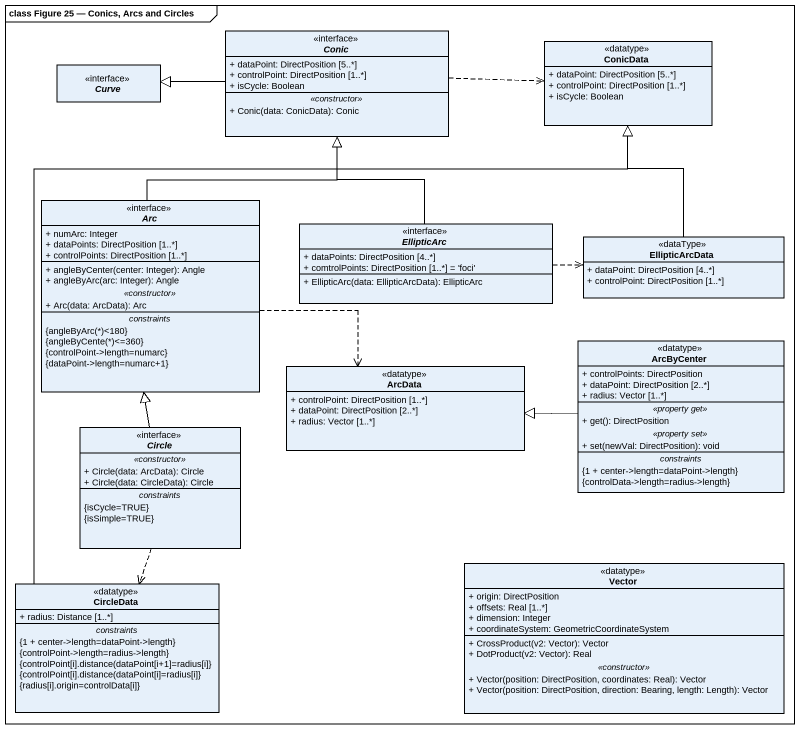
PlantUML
@startuml
mainframe class Figure 25 — Conics, Arcs and Circles
hide circle
hide empty members
skinparam classAttributeIconSize 0
interface Conic {
  + dataPoint: DirectPosition [5..*]
  + controlPoint: DirectPosition [1..*]
  + isCycle: Boolean
  .. <<constructor>> ..
  + Conic(data: ConicData): Conic
}
class ConicData <<datatype>> {
  + dataPoint: DirectPosition [5..*]
  + controlPoint: DirectPosition [1..*]
  + isCycle: Boolean
}
interface Curve
interface Arc {
  + numArc: Integer
  + dataPoints: DirectPosition [1..*]
  + controlPoints: DirectPosition [1..*]
  --
  + angleByCenter(center: Integer): Angle
  + angleByArc(arc: Integer): Angle
  .. <<constructor>> ..
  + Arc(data: ArcData): Arc
  -- constraints --
  {field} {angleByArc(*)<180}
  {field} {angleByCente(*)<=360}
  {controlPoint->length=numarc}
  {dataPoint->length=numarc+1}
}
interface EllipticArc {
  + dataPoints: DirectPosition [4..*]
  + comtrolPoints: DirectPosition [1..*] = 'foci'
  + EllipticArc(data: EllipticArcData): EllipticArc
}
class EllipticArcData <<dataType>> {
  + dataPoint: DirectPosition [4..*]
  + controlPoint: DirectPosition [1..*]
}
class ArcByCenter <<datatype>> {
  + controlPoints: DirectPosition
  + dataPoint: DirectPosition [2..*]
  + radius: Vector [1..*]
  .. <<property get>> ..
  + get(): DirectPosition
  .. <<property set>> ..
  + set(newVal: DirectPosition): void
  -- constraints --
  {1 + center->length=dataPoint->length}
  {controlData->length=radius->length}
}
class ArcData <<datatype>> {
  + controlPoint: DirectPosition [1..*]
  + dataPoint: DirectPosition [2..*]
  + radius: Vector [1..*]
}
interface "Circle" as Circle_ {
  .. <<constructor>> ..
  + Circle(data: ArcData): Circle
  + Circle(data: CircleData): Circle
  -- constraints --
  {isCycle=TRUE}
  {isSimple=TRUE}
}
class CircleData <<datatype>> {
  + radius: Distance [1..*]
  -- constraints --
  {1 + center->length=dataPoint->length}
  {controlPoint->length=radius->length}
  {field} {controlPoint[i].distance(dataPoint[i+1]=radius[i]}
  {field} {controlPoint[i].distance(dataPoint[i]=radius[i]}
  {radius[i].origin=controlData[i]}
}
class Vector <<datatype>> {
  + origin: DirectPosition
  + offsets: Real [1..*]
  + dimension: Integer
  + coordinateSystem: GeometricCoordinateSystem
  --
  + CrossProduct(v2: Vector): Vector
  + DotProduct(v2: Vector): Real
  .. <<constructor>> ..
  + Vector(position: DirectPosition, coordinates: Real): Vector
  + Vector(position: DirectPosition, direction: Bearing, length: Length): Vector
}
Conic .right.> ConicData
Conic -left-|> Curve
Arc -up-|> Conic
Arc .right.> ArcData
EllipticArc -up-|> Conic
EllipticArc .right.> EllipticArcData
EllipticArcData -up-|> ConicData
ArcByCenter -left-|> ArcData
Circle_ -up-|> Arc
Circle_ ..> CircleData
CircleData -up-|> ConicData
@enduml
